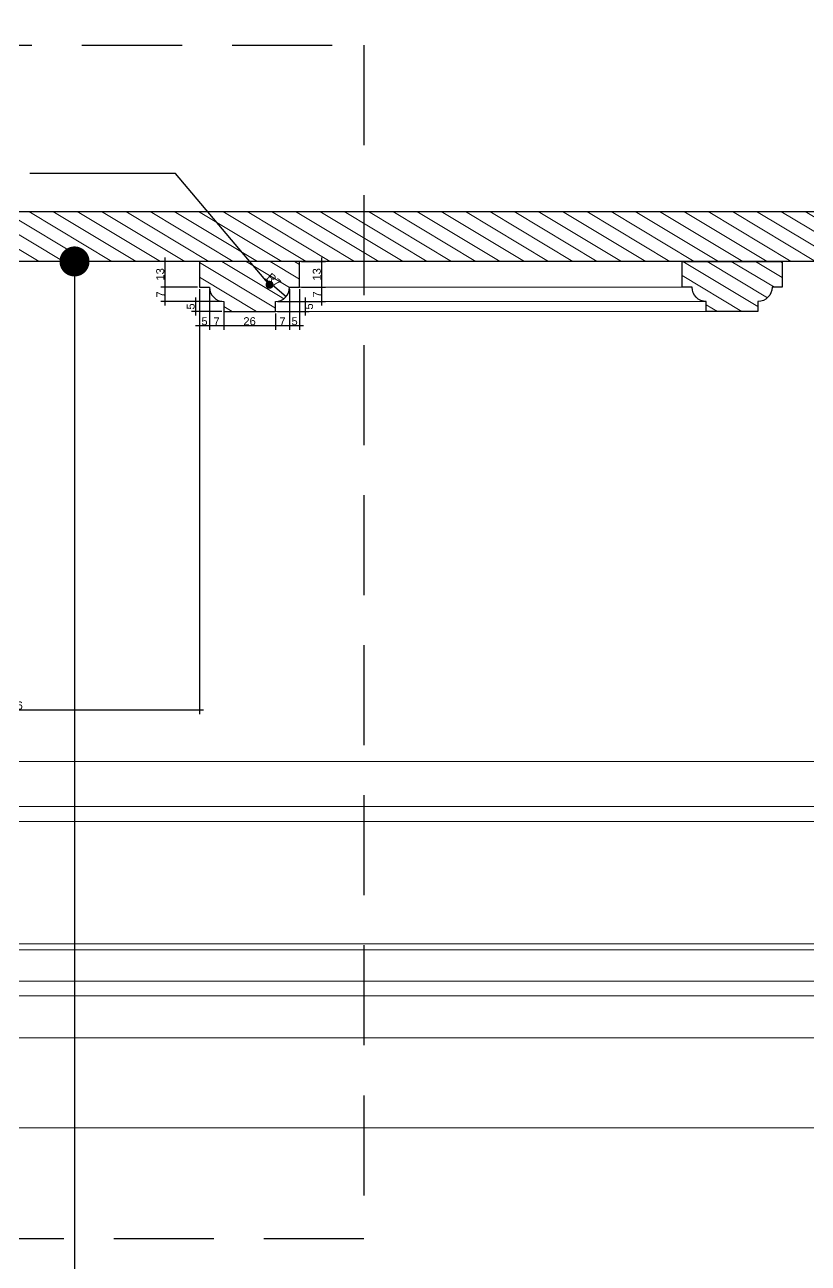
# Model space of a CAD drawing. Header units: inches. Extents: x 230831 to 416194, y 441295 to 526666.
# Drawn here: x 236492 to 236884, y 452349 to 452969 of the extents above; entities that cross this region are included whole.
import ezdxf

# ---------------------------------------------------------------- set-up
doc = ezdxf.new("R2010")
doc.units = ezdxf.units.IN
doc.header["$MEASUREMENT"] = 0
doc.linetypes.add('HIDDEN', pattern=[0.375, 0.25, -0.125])
for name, color, linetype in [('CQ Grg Gypsum', 41, 'Continuous'), ('CQ section wall', 3, 'Continuous'), ('CQ SPOT DETAIL DIMENSION', 9, 'Continuous'), ('CQ spot detail elevation', 1, 'Continuous'), ('CQ SPOT DETAILS', 40, 'Continuous'), ('DETAIL', 1, 'Continuous'), ('xref grd floor$2$CQ Wall hatch_CHB', 8, 'Continuous')]:
    doc.layers.add(name, color=color, linetype=linetype)
doc.layers.add('CQ gypsum 2', color=42, linetype='Continuous', lineweight=0)
doc.layers.add('CQ Gypsum Hatch', color=8, linetype='Continuous', lineweight=20)
doc.styles.get("Standard").update_dxf_attribs({"font": 'arial.ttf'})
doc.dimstyles.new('chester 15', dxfattribs={"dimscale": 0.15, "dimtxt": 150, "dimasz": 100, "dimexe": 100, "dimexo": 0, "dimgap": 80, "dimtad": 1, "dimdec": 0, "dimzin": 0, "dimdsep": 46, "dimtxsty": 'Standard', "dimblk": 'DOT', "dimcen": 100, "dimclrd": 1, "dimclre": 1, "dimclrt": 3, "dimadec": 0, "dimazin": 0, "dimtfac": 1, "dimtdec": 0, "dimtofl": 0, "dimtmove": 0, "dimatfit": 3, "dimfxl": 1, "dimtolj": 1, "dimtzin": 0, "dimlwd": -1, "dimarcsym": 0})
doc.dimstyles.new('CQ Anno', dxfattribs={"dimscale": 40, "dimtxt": 2.2, "dimasz": 200, "dimexe": 1, "dimexo": 0.5, "dimgap": 0.5, "dimtad": 1, "dimrnd": 1, "dimdsep": 46, "dimtxsty": 'Standard', "dimblk": 'DOTSMALL', "dimcen": 0.0025, "dimdle": 0.5, "dimclrd": 8, "dimclre": 8, "dimclrt": 53, "dimazin": 2, "dimtfac": 1, "dimtix": 1, "dimtmove": 1, "dimatfit": 0, "dimfxl": 50, "dimtolj": 1, "dimtzin": 0, "dimlwd": -1, "dimarcsym": 1})
doc.dimstyles.get("Standard").update_dxf_attribs({"dimtxt": 0.18, "dimasz": 0.18, "dimexe": 0.18, "dimexo": 0.0625, "dimgap": 0.09, "dimtad": 0, "dimtih": 1, "dimtoh": 1, "dimdec": 4, "dimzin": 0, "dimdsep": 46, "dimtxsty": 'Standard', "dimcen": 0.09, "dimadec": 0, "dimazin": 0, "dimtfac": 1, "dimtdec": 4, "dimtofl": 0, "dimtmove": 0, "dimatfit": 3, "dimfxl": 1, "dimtolj": 1, "dimtzin": 0, "dimarcsym": 0})

# ---------------------------------------------------------------- blocks, each defined once
blk = doc.blocks.new('SECTION A AND B')
at = {"layer": 'xref grd floor$2$CQ Wall hatch_CHB', "extrusion": (2.77242e-08, -3.39709e-09, 1)}
h = blk.add_hatch(dxfattribs=at)
h.set_pattern_fill('AR-CONC', color=256, scale=10, angle=-13.97142, style=0)
h.set_pattern_definition([(36.028577, (-1e-13, 0), (68.08902, -23.40695), [7.5, -82.5]), (341.028577, (-1e-13, 0), (4.696116, 76.343932), [6, -66]), (86.480021, (5.674, -1.95), (72.785135, 52.936981), [6.374019, -70.114211]), (32.212777, (4.83, 19.41), (99.570572, -41.829513), [11.25, -123.75]), (82.664212, (13.13, 15.92), (114.220033, 71.96377), [9.561034, -105.171376]), (337.21274, (4.83, 19.41), (114.220033, 71.96377), [9, -99]), (7.028577, (13.326, 12.14), (48.2040844, -53.482392), [7.5, -82.5]), (312.028577, (13.326, 12.14), (41.119588, 64.495185), [6, -66]), (57.480021, (17.34, 7.685), (89.323671, 11.012793), [6.374019, -70.114211]), (23.528577, (-1e-13, 0), (9.2173322, 32.010976), [0, -65.2, 0, -67, 0, -66.25]), (353.528577, (-1e-13, 0), (35.0512903, 31.9228578), [0, -38.2, 0, -63.7, 0, -25.25]), (313.528577, (-21.64, 5.384), (51.2584374, -15.0772595), [0, -25, 0, -78, 0, -103.5]), (303.528577, (-31.344, 7.8), (59.0102484, -4.3659754), [0, -32.5, 0, -51.8, 0, -73.5])])
h.paths.add_polyline_path([(234206.68, 453817.18), (234206.68, 453567.18), (236854.17, 453567.18), (236854.17, 453817.18)])
h.paths.add_polyline_path([(234206.68, 449317.18), (234206.68, 449117.18), (236854.17, 449117.18), (236854.17, 449317.18)])
h = blk.add_hatch(dxfattribs=at)
h.set_pattern_fill('ANSI31,_O', color=8, scale=150, angle=76.02858)
h.set_pattern_definition([(121.0285767, (-1e-13, 0), (-16.0670684, -9.6649787), [])])
h.paths.add_polyline_path([(234504.17, 453567.18), (234404.17, 453567.18), (234404.17, 452067.18), (234504.17, 452067.12)])
h.paths.add_polyline_path([(236754.17, 453567.18), (236754.17, 449317.18), (236854.17, 449317.18), (236854.17, 453567.18)])
blk = doc.blocks.new('section ceiling a and b')
at = {"layer": 'CQ Gypsum Hatch', "extrusion": (2.77242e-08, 3.39709e-09, 1)}
h = blk.add_hatch(dxfattribs=at)
h.set_pattern_fill('ANSI31', color=256, scale=50, angle=166.02858, style=0)
h.set_pattern_definition([(211.0285767, (-1582.028, -743.996), (3.22165956, -5.35568947), [])])
edge = h.paths.add_edge_path()
edge.add_line((156317.04, 36696.45), (156920.81, 36696.45))
edge.add_arc((156920.81, 36546.45), 150, 0, 90, ccw=False)
edge.add_line((157070.81, 36546.45), (157070.81, 36371.45))
edge.add_line((157070.81, 36371.45), (156982.31, 36371.45))
edge.add_line((156982.31, 36371.45), (156925.7, 36446.45))
edge.add_line((156925.7, 36446.45), (156886.63, 36446.45))
edge.add_line((156886.63, 36446.45), (156886.63, 36423.95))
edge.add_line((156886.63, 36423.95), (156895.63, 36423.95))
edge.add_line((156895.63, 36423.95), (156895.63, 36416.45))
edge.add_arc((156896.52, 36388.51), 27.95, 29.51903, 91.82174, ccw=False)
edge.add_arc((156888.38, 36386.87), 35.93, 6.52725, 25.39668, ccw=False)
edge.add_arc((156592.79, 36352.81), 333.48, 4.75145, 6.56866, ccw=False)
edge.add_arc((156978.29, 36386.17), 53.47, 186.16357, 202.84482)
edge.add_arc((156945.3, 36373.28), 18.1, 205.77149, 276.83097)
edge.add_line((156947.46, 36355.31), (156947.46, 36352.31))
edge.add_arc((156947.46, 36344.51), 7.8, 90, 308.4673)
edge.add_line((156952.31, 36338.4), (156952.31, 36329.4))
edge.add_arc((156952.31, 36308.4), 21, 0, 90, ccw=False)
edge.add_line((156973.31, 36308.4), (157022.31, 36308.4))
edge.add_line((157022.31, 36308.4), (157022.31, 36263.41))
edge.add_line((157022.31, 36263.41), (157142.32, 36263.41))
edge.add_line((157142.32, 36263.41), (157142.32, 36283.41))
edge.add_line((157142.32, 36283.41), (157162.32, 36283.41))
edge.add_line((157162.32, 36283.41), (157162.32, 36308.41))
edge.add_line((157162.32, 36308.41), (157095.81, 36308.41))
edge.add_line((157095.81, 36308.41), (157095.81, 36546.45))
edge.add_arc((156920.81, 36546.45), 175, 0, 90)
edge.add_line((156920.81, 36721.45), (156317.04, 36721.45))
edge.add_line((156317.04, 36721.45), (156143.82, 36721.45))
edge.add_arc((156143.82, 36546.45), 175, 90, 180)
edge.add_line((155968.82, 36546.45), (155968.82, 36308.41))
edge.add_line((155968.82, 36308.41), (155902.32, 36308.41))
edge.add_line((155902.32, 36308.41), (155902.32, 36283.41))
edge.add_line((155902.32, 36283.41), (155967.32, 36283.41))
edge.add_line((155967.32, 36283.41), (155967.32, 36263.41))
edge.add_line((155967.32, 36263.41), (156042.32, 36263.41))
edge.add_line((156042.32, 36263.41), (156042.32, 36308.41))
edge.add_line((156042.32, 36308.41), (156091.32, 36308.41))
edge.add_arc((156112.32, 36308.41), 21, 90, 180, ccw=False)
edge.add_line((156112.32, 36329.41), (156112.32, 36338.41))
edge.add_arc((156117.18, 36344.51), 7.8, 231.5327, 450)
edge.add_line((156117.18, 36352.31), (156117.18, 36355.31))
edge.add_arc((156119.33, 36373.28), 18.1, 263.16903, 334.22851)
edge.add_arc((156086.35, 36386.17), 53.47, 337.15518, 353.83643)
edge.add_arc((156471.85, 36352.81), 333.48, 173.43134, 175.24855, ccw=False)
edge.add_arc((156176.25, 36386.87), 35.93, 154.60332, 173.47275, ccw=False)
edge.add_arc((156168.11, 36388.51), 27.95, 88.17826, 150.48097, ccw=False)
edge.add_line((156169, 36416.45), (156169, 36423.95))
edge.add_line((156169, 36423.95), (156178, 36423.95))
edge.add_line((156178, 36423.95), (156178, 36446.45))
edge.add_line((156178, 36446.45), (156138.93, 36446.45))
edge.add_line((156138.93, 36446.45), (156082.32, 36371.45))
edge.add_line((156082.32, 36371.45), (155993.82, 36371.45))
edge.add_line((155993.82, 36371.45), (155993.82, 36546.45))
edge.add_arc((156143.82, 36546.45), 150, 90, 180, ccw=False)
edge.add_line((156143.82, 36696.45), (156317.04, 36696.45))
h = blk.add_hatch(dxfattribs=at)
h.set_pattern_fill('ANSI31', color=256, scale=50, angle=166.028577, style=0)
edge = h.paths.add_edge_path()
edge.add_line((156376.86, 36696.45), (156376.86, 36683.52))
edge.add_line((156376.86, 36683.52), (156381.86, 36683.52))
edge.add_arc((156388.94, 36683.52), 7.08, 180.05862, 269.94138)
edge.add_line((156388.93, 36676.45), (156388.93, 36671.45))
edge.add_line((156388.93, 36671.45), (156414.79, 36671.45))
edge.add_line((156414.79, 36671.45), (156414.79, 36676.45))
edge.add_arc((156414.78, 36683.52), 7.08, 270.05862, 359.94138)
edge.add_line((156421.86, 36683.52), (156426.86, 36683.52))
edge.add_line((156426.86, 36683.52), (156426.86, 36696.45))
edge.add_line((156426.86, 36696.45), (156376.86, 36696.45))
edge = h.paths.add_edge_path()
edge.add_line((156667.98, 36696.45), (156667.98, 36683.52))
edge.add_line((156667.98, 36683.52), (156662.98, 36683.52))
edge.add_arc((156655.9, 36683.52), 7.08, 270.05862, 359.94138, ccw=False)
edge.add_line((156655.91, 36676.45), (156655.91, 36671.45))
edge.add_line((156655.91, 36671.45), (156630.05, 36671.45))
edge.add_line((156630.05, 36671.45), (156630.05, 36676.45))
edge.add_arc((156630.06, 36683.52), 7.08, 180.05862, 269.94138, ccw=False)
edge.add_line((156622.98, 36683.52), (156617.98, 36683.52))
edge.add_line((156617.98, 36683.52), (156617.98, 36696.45))
edge.add_line((156617.98, 36696.45), (156667.98, 36696.45))
at = {"layer": 'CQ Grg Gypsum'}
for p, q in [((156920.81, 36721.45, 0), (156317.04, 36721.45, 0)), ((156317.04, 36696.45, 0), (156920.81, 36696.45, 0))]:
    blk.add_line(p, q, dxfattribs=at)
at = {"layer": 'CQ Grg Gypsum', "elevation": 0}
for points in [[(156376.86, 36696.45), (156376.86, 36683.52), (156381.86, 36683.52, 0.413614), (156388.93, 36676.45), (156388.93, 36671.45), (156414.79, 36671.45), (156414.79, 36671.45), (156414.79, 36676.45, 0.413614), (156421.86, 36683.52), (156426.86, 36683.52), (156426.86, 36696.45), (156376.86, 36696.45)], [(156667.98, 36696.45), (156667.98, 36683.52), (156662.98, 36683.52, -0.413614), (156655.91, 36676.45), (156655.91, 36671.45), (156630.05, 36671.45), (156630.05, 36671.45), (156630.05, 36676.45, -0.413614), (156622.98, 36683.52), (156617.98, 36683.52), (156617.98, 36696.45), (156667.98, 36696.45)]]:
    blk.add_lwpolyline(points, format="xyb", dxfattribs=at)
blk = doc.blocks.new('_Dot')
at = {"color": 0, "linetype": 'ByBlock', "lineweight": -2}
blk.add_line((-0.5, 0), (-1, 0), dxfattribs=at)
at = {"color": 0, "linetype": 'ByBlock', "const_width": 0.5}
blk.add_lwpolyline([(-0.25, 0, 1), (0.25, 0, 1)], format="xyb", close=True, dxfattribs=at)
blk = doc.blocks.new('*D223')
at = {"layer": 'CQ SPOT DETAIL DIMENSION', "color": 1, "lineweight": -2, "transparency": 16777216}
for p, q in [((236676.9, 452850.22), (236501.86, 452850.22)), ((236676.9, 449417.18), (236501.86, 449417.18))]:
    blk.add_line(p, q, dxfattribs=at)
at = {"layer": 'CQ SPOT DETAIL DIMENSION', "color": 1, "transparency": 16777216}
blk.add_line((236516.86, 452835.22), (236516.86, 449432.18), dxfattribs=at)
at = {"layer": 'Defpoints', "color": 0, "transparency": 16777216}
for p in [(236676.9, 452850.22, 0), (236516.86, 449417.18), (236676.9, 449417.18, 0)]:
    blk.add_point(p, dxfattribs=at)
at = {"layer": 'CQ SPOT DETAIL DIMENSION', "color": 1, "transparency": 16777216, "xscale": 15, "yscale": 15, "zscale": 15}
for p, rotation in [((236516.86, 452850.22), 90), ((236516.86, 449417.18), 270)]:
    blk.add_blockref('_Dot', p, dxfattribs=dict(at, rotation=rotation))
at = {"layer": 'CQ SPOT DETAIL DIMENSION', "color": 3, "transparency": 16777216, "insert": (236493.37, 451133.7), "char_height": 22.5, "attachment_point": 5, "rotation": 90}
blk.add_mtext('\\A1;3433', dxfattribs=at)
blk = doc.blocks.new('_DotSmall')
at = {"color": 0, "linetype": 'ByBlock', "const_width": 0.5}
blk.add_lwpolyline([(-0.0625, 0, 1), (0.0625, 0, 1)], format="xyb", close=True, dxfattribs=at)
blk = doc.blocks.new('*D256')
at = {"layer": 'Defpoints', "color": 0, "linetype": 'Continuous', "ltscale": 0.05, "transparency": 16777216}
for p in [(236629.34, 452850.22, 0), (236629.34, 452837.29, 0), (236640.29, 452837.29)]:
    blk.add_point(p, dxfattribs=at)
at = {"layer": 'DETAIL', "color": 8, "ltscale": 0.05, "transparency": 16777216}
blk.add_line((236640.29, 452852.22), (236640.29, 452835.29), dxfattribs=at)
at = {"layer": 'DETAIL', "color": 8, "lineweight": -2, "ltscale": 0.05, "transparency": 16777216}
for p, q in [((236630.34, 452850.22), (236642.29, 452850.22)), ((236630.34, 452837.29), (236642.29, 452837.29))]:
    blk.add_line(p, q, dxfattribs=at)
at = {"layer": 'DETAIL', "color": 8, "linetype": 'Continuous', "ltscale": 0.05, "transparency": 16777216}
for p, rotation in [((236640.29, 452850.22), 90), ((236640.29, 452837.29), 270)]:
    blk.add_blockref('_DotSmall', p, dxfattribs=dict(at, rotation=rotation))
at = {"layer": 'DETAIL', "color": 53, "linetype": 'Continuous', "ltscale": 0.05, "transparency": 16777216, "insert": (236637.95, 452843.75), "char_height": 4, "attachment_point": 5, "rotation": 90}
blk.add_mtext('\\A1;13', dxfattribs=at)
blk = doc.blocks.new('*D717')
at = {"layer": 'Defpoints', "color": 0, "linetype": 'Continuous', "ltscale": 0.05, "transparency": 16777216}
for p in [(236629.34, 452837.29, 0), (236617.27, 452830.22, 0), (236640.29, 452830.22)]:
    blk.add_point(p, dxfattribs=at)
at = {"layer": 'DETAIL', "color": 8, "ltscale": 0.05, "transparency": 16777216}
blk.add_line((236640.29, 452839.29), (236640.29, 452828.22), dxfattribs=at)
at = {"layer": 'DETAIL', "color": 8, "lineweight": -2, "ltscale": 0.05, "transparency": 16777216}
for p, q in [((236630.34, 452837.29), (236642.29, 452837.29)), ((236618.27, 452830.22), (236642.29, 452830.22))]:
    blk.add_line(p, q, dxfattribs=at)
at = {"layer": 'DETAIL', "color": 8, "linetype": 'Continuous', "ltscale": 0.05, "transparency": 16777216}
for p, rotation in [((236640.29, 452837.29), 90), ((236640.29, 452830.22), 270)]:
    blk.add_blockref('_DotSmall', p, dxfattribs=dict(at, rotation=rotation))
at = {"layer": 'DETAIL', "color": 53, "linetype": 'Continuous', "ltscale": 0.05, "transparency": 16777216, "insert": (236637.99, 452833.75), "char_height": 4, "attachment_point": 5, "rotation": 90}
blk.add_mtext('\\A1;7', dxfattribs=at)
blk = doc.blocks.new('*D716')
at = {"layer": 'Defpoints', "color": 0, "linetype": 'Continuous', "ltscale": 0.05, "transparency": 16777216}
for p in [(236617.27, 452830.22, 0), (236617.27, 452825.22, 0), (236632.08, 452825.22)]:
    blk.add_point(p, dxfattribs=at)
at = {"layer": 'DETAIL', "color": 8, "lineweight": -2, "ltscale": 0.05, "transparency": 16777216}
for p, q in [((236618.27, 452830.22), (236634.08, 452830.22)), ((236618.27, 452825.22), (236634.08, 452825.22))]:
    blk.add_line(p, q, dxfattribs=at)
at = {"layer": 'DETAIL', "color": 8, "ltscale": 0.05, "transparency": 16777216}
blk.add_line((236632.08, 452832.22), (236632.08, 452823.22), dxfattribs=at)
at = {"layer": 'DETAIL', "color": 8, "linetype": 'Continuous', "ltscale": 0.05, "transparency": 16777216}
for p, rotation in [((236632.08, 452830.22), 90), ((236632.08, 452825.22), 270)]:
    blk.add_blockref('_DotSmall', p, dxfattribs=dict(at, rotation=rotation))
at = {"layer": 'DETAIL', "color": 53, "linetype": 'Continuous', "ltscale": 0.05, "transparency": 16777216, "insert": (236634.05, 452827.72), "char_height": 4, "attachment_point": 5, "rotation": 90}
blk.add_mtext('\\A1;5', dxfattribs=at)
blk = doc.blocks.new('*D267')
at = {"layer": 'Defpoints', "color": 0, "linetype": 'Continuous', "ltscale": 0.05, "transparency": 16777216}
for p in [(236579.34, 452850.22, 0), (236562.06, 452837.29), (236579.34, 452837.29, 0)]:
    blk.add_point(p, dxfattribs=at)
at = {"layer": 'DETAIL', "color": 8, "ltscale": 0.05, "transparency": 16777216}
blk.add_line((236562.06, 452852.22), (236562.06, 452835.29), dxfattribs=at)
at = {"layer": 'DETAIL', "color": 8, "lineweight": -2, "ltscale": 0.05, "transparency": 16777216}
for p, q in [((236578.34, 452850.22), (236560.06, 452850.22)), ((236578.34, 452837.29), (236560.06, 452837.29))]:
    blk.add_line(p, q, dxfattribs=at)
at = {"layer": 'DETAIL', "color": 8, "linetype": 'Continuous', "ltscale": 0.05, "transparency": 16777216}
for p, rotation in [((236562.06, 452850.22), 90), ((236562.06, 452837.29), 270)]:
    blk.add_blockref('_DotSmall', p, dxfattribs=dict(at, rotation=rotation))
at = {"layer": 'DETAIL', "color": 53, "linetype": 'Continuous', "ltscale": 0.05, "transparency": 16777216, "insert": (236559.72, 452843.75), "char_height": 4, "attachment_point": 5, "rotation": 90}
blk.add_mtext('\\A1;13', dxfattribs=at)
blk = doc.blocks.new('*D266')
at = {"layer": 'Defpoints', "color": 0, "linetype": 'Continuous', "ltscale": 0.05, "transparency": 16777216}
for p in [(236579.34, 452837.29, 0), (236562.06, 452830.22), (236591.41, 452830.22, 0)]:
    blk.add_point(p, dxfattribs=at)
at = {"layer": 'DETAIL', "color": 8, "ltscale": 0.05, "transparency": 16777216}
blk.add_line((236562.06, 452839.29), (236562.06, 452828.22), dxfattribs=at)
at = {"layer": 'DETAIL', "color": 8, "lineweight": -2, "ltscale": 0.05, "transparency": 16777216}
for p, q in [((236578.34, 452837.29), (236560.06, 452837.29)), ((236590.41, 452830.22), (236560.06, 452830.22))]:
    blk.add_line(p, q, dxfattribs=at)
at = {"layer": 'DETAIL', "color": 8, "linetype": 'Continuous', "ltscale": 0.05, "transparency": 16777216}
for p, rotation in [((236562.06, 452837.29), 90), ((236562.06, 452830.22), 270)]:
    blk.add_blockref('_DotSmall', p, dxfattribs=dict(at, rotation=rotation))
at = {"layer": 'DETAIL', "color": 53, "linetype": 'Continuous', "ltscale": 0.05, "transparency": 16777216, "insert": (236559.76, 452833.75), "char_height": 4, "attachment_point": 5, "rotation": 90}
blk.add_mtext('\\A1;7', dxfattribs=at)
blk = doc.blocks.new('*D715')
at = {"layer": 'Defpoints', "color": 0, "linetype": 'Continuous', "ltscale": 0.05, "transparency": 16777216}
for p in [(236591.41, 452830.22, 0), (236577.25, 452825.22), (236591.41, 452825.22, 0)]:
    blk.add_point(p, dxfattribs=at)
at = {"layer": 'DETAIL', "color": 8, "lineweight": -2, "ltscale": 0.05, "transparency": 16777216}
for p, q in [((236590.41, 452830.22), (236575.25, 452830.22)), ((236590.41, 452825.22), (236575.25, 452825.22))]:
    blk.add_line(p, q, dxfattribs=at)
at = {"layer": 'DETAIL', "color": 8, "ltscale": 0.05, "transparency": 16777216}
blk.add_line((236577.25, 452832.22), (236577.25, 452823.22), dxfattribs=at)
at = {"layer": 'DETAIL', "color": 8, "linetype": 'Continuous', "ltscale": 0.05, "transparency": 16777216}
for p, rotation in [((236577.25, 452830.22), 90), ((236577.25, 452825.22), 270)]:
    blk.add_blockref('_DotSmall', p, dxfattribs=dict(at, rotation=rotation))
at = {"layer": 'DETAIL', "color": 53, "linetype": 'Continuous', "ltscale": 0.05, "transparency": 16777216, "insert": (236574.92, 452827.72), "char_height": 4, "attachment_point": 5, "rotation": 90}
blk.add_mtext('\\A1;5', dxfattribs=at)
blk = doc.blocks.new('*D261')
at = {"layer": 'Defpoints', "color": 0, "linetype": 'Continuous', "ltscale": 0.05, "transparency": 16777216}
for p in [(236624.34, 452837.29, 0), (236629.34, 452837.29), (236624.34, 452817.98)]:
    blk.add_point(p, dxfattribs=at)
at = {"layer": 'DETAIL', "color": 8, "lineweight": -2, "ltscale": 0.05, "transparency": 16777216}
for p, q in [((236624.34, 452836.29), (236624.34, 452815.98)), ((236629.34, 452836.29), (236629.34, 452815.98))]:
    blk.add_line(p, q, dxfattribs=at)
at = {"layer": 'DETAIL', "color": 8, "ltscale": 0.05, "transparency": 16777216}
blk.add_line((236631.34, 452817.98), (236622.34, 452817.98), dxfattribs=at)
at = {"layer": 'DETAIL', "color": 8, "linetype": 'Continuous', "ltscale": 0.05, "transparency": 16777216, "rotation": 180}
blk.add_blockref('_DotSmall', (236624.34, 452817.98), dxfattribs=at)
at = {"layer": 'DETAIL', "color": 8, "linetype": 'Continuous', "ltscale": 0.05, "transparency": 16777216}
blk.add_blockref('_DotSmall', (236629.34, 452817.98), dxfattribs=at)
at = {"layer": 'DETAIL', "color": 53, "linetype": 'Continuous', "ltscale": 0.05, "transparency": 16777216, "insert": (236626.84, 452820.31), "char_height": 4, "attachment_point": 5}
blk.add_mtext('\\A1;5', dxfattribs=at)
blk = doc.blocks.new('*D260')
at = {"layer": 'Defpoints', "color": 0, "linetype": 'Continuous', "ltscale": 0.05, "transparency": 16777216}
for p in [(236624.34, 452837.29, 0), (236617.27, 452825.22), (236617.27, 452817.98)]:
    blk.add_point(p, dxfattribs=at)
at = {"layer": 'DETAIL', "color": 8, "lineweight": -2, "ltscale": 0.05, "transparency": 16777216}
for p, q in [((236624.34, 452836.29), (236624.34, 452815.98)), ((236617.27, 452824.22), (236617.27, 452815.98))]:
    blk.add_line(p, q, dxfattribs=at)
at = {"layer": 'DETAIL', "color": 8, "ltscale": 0.05, "transparency": 16777216}
blk.add_line((236626.34, 452817.98), (236615.27, 452817.98), dxfattribs=at)
at = {"layer": 'DETAIL', "color": 8, "linetype": 'Continuous', "ltscale": 0.05, "transparency": 16777216, "rotation": 180}
blk.add_blockref('_DotSmall', (236617.27, 452817.98), dxfattribs=at)
at = {"layer": 'DETAIL', "color": 8, "linetype": 'Continuous', "ltscale": 0.05, "transparency": 16777216}
blk.add_blockref('_DotSmall', (236624.34, 452817.98), dxfattribs=at)
at = {"layer": 'DETAIL', "color": 53, "linetype": 'Continuous', "ltscale": 0.05, "transparency": 16777216, "insert": (236620.8, 452820.28), "char_height": 4, "attachment_point": 5}
blk.add_mtext('\\A1;7', dxfattribs=at)
blk = doc.blocks.new('*D259')
at = {"layer": 'Defpoints', "color": 0, "linetype": 'Continuous', "ltscale": 0.05, "transparency": 16777216}
for p in [(236591.41, 452825.22), (236617.27, 452825.22), (236591.41, 452817.98)]:
    blk.add_point(p, dxfattribs=at)
at = {"layer": 'DETAIL', "color": 8, "lineweight": -2, "ltscale": 0.05, "transparency": 16777216}
for p, q in [((236591.41, 452824.22), (236591.41, 452815.98)), ((236617.27, 452824.22), (236617.27, 452815.98))]:
    blk.add_line(p, q, dxfattribs=at)
at = {"layer": 'DETAIL', "color": 8, "ltscale": 0.05, "transparency": 16777216}
blk.add_line((236619.27, 452817.98), (236589.41, 452817.98), dxfattribs=at)
at = {"layer": 'DETAIL', "color": 8, "linetype": 'Continuous', "ltscale": 0.05, "transparency": 16777216, "rotation": 180}
blk.add_blockref('_DotSmall', (236591.41, 452817.98), dxfattribs=at)
at = {"layer": 'DETAIL', "color": 8, "linetype": 'Continuous', "ltscale": 0.05, "transparency": 16777216}
blk.add_blockref('_DotSmall', (236617.27, 452817.98), dxfattribs=at)
at = {"layer": 'DETAIL', "color": 53, "linetype": 'Continuous', "ltscale": 0.05, "transparency": 16777216, "insert": (236604.34, 452820.32), "char_height": 4, "attachment_point": 5}
blk.add_mtext('\\A1;26', dxfattribs=at)
blk = doc.blocks.new('*D264')
at = {"layer": 'Defpoints', "color": 0, "linetype": 'Continuous', "ltscale": 0.05, "transparency": 16777216}
for p in [(236584.34, 452837.29, 0), (236591.41, 452830.22), (236584.34, 452817.98)]:
    blk.add_point(p, dxfattribs=at)
at = {"layer": 'DETAIL', "color": 8, "lineweight": -2, "ltscale": 0.05, "transparency": 16777216}
for p, q in [((236584.34, 452836.29), (236584.34, 452815.98)), ((236591.41, 452829.22), (236591.41, 452815.98))]:
    blk.add_line(p, q, dxfattribs=at)
at = {"layer": 'DETAIL', "color": 8, "ltscale": 0.05, "transparency": 16777216}
blk.add_line((236593.41, 452817.98), (236582.34, 452817.98), dxfattribs=at)
at = {"layer": 'DETAIL', "color": 8, "linetype": 'Continuous', "ltscale": 0.05, "transparency": 16777216, "rotation": 180}
blk.add_blockref('_DotSmall', (236584.34, 452817.98), dxfattribs=at)
at = {"layer": 'DETAIL', "color": 8, "linetype": 'Continuous', "ltscale": 0.05, "transparency": 16777216}
blk.add_blockref('_DotSmall', (236591.41, 452817.98), dxfattribs=at)
at = {"layer": 'DETAIL', "color": 53, "linetype": 'Continuous', "ltscale": 0.05, "transparency": 16777216, "insert": (236587.87, 452820.28), "char_height": 4, "attachment_point": 5}
blk.add_mtext('\\A1;7', dxfattribs=at)
blk = doc.blocks.new('*D263')
at = {"layer": 'Defpoints', "color": 0, "linetype": 'Continuous', "ltscale": 0.05, "transparency": 16777216}
for p in [(236579.34, 452837.29), (236584.34, 452837.29, 0), (236579.34, 452817.98)]:
    blk.add_point(p, dxfattribs=at)
at = {"layer": 'DETAIL', "color": 8, "lineweight": -2, "ltscale": 0.05, "transparency": 16777216}
for p, q in [((236579.34, 452836.29), (236579.34, 452815.98)), ((236584.34, 452836.29), (236584.34, 452815.98))]:
    blk.add_line(p, q, dxfattribs=at)
at = {"layer": 'DETAIL', "color": 8, "ltscale": 0.05, "transparency": 16777216}
blk.add_line((236586.34, 452817.98), (236577.34, 452817.98), dxfattribs=at)
at = {"layer": 'DETAIL', "color": 8, "linetype": 'Continuous', "ltscale": 0.05, "transparency": 16777216, "rotation": 180}
blk.add_blockref('_DotSmall', (236579.34, 452817.98), dxfattribs=at)
at = {"layer": 'DETAIL', "color": 8, "linetype": 'Continuous', "ltscale": 0.05, "transparency": 16777216}
blk.add_blockref('_DotSmall', (236584.34, 452817.98), dxfattribs=at)
at = {"layer": 'DETAIL', "color": 53, "linetype": 'Continuous', "ltscale": 0.05, "transparency": 16777216, "insert": (236581.84, 452820.31), "char_height": 4, "attachment_point": 5}
blk.add_mtext('\\A1;5', dxfattribs=at)
blk = doc.blocks.new('*D714')
at = {"layer": 'Defpoints', "color": 0, "linetype": 'Continuous', "ltscale": 0.05, "transparency": 16777216}
for p in [(236617.26, 452837.29, 0), (236622.6, 452832.65, 0)]:
    blk.add_point(p, dxfattribs=at)
at = {"layer": 'DETAIL', "color": 8, "ltscale": 0.05, "transparency": 16777216}
blk.add_line((236612.38, 452841.54), (236622.6, 452832.65), dxfattribs=at)
at = {"layer": 'DETAIL', "color": 8, "linetype": 'Continuous', "ltscale": 0.05, "transparency": 16777216, "rotation": 319.004119384294}
blk.add_blockref('_DotSmall', (236622.6, 452832.65), dxfattribs=at)
at = {"layer": 'DETAIL', "color": 53, "linetype": 'Continuous', "ltscale": 0.05, "transparency": 16777216, "insert": (236616.55, 452840.96), "char_height": 4, "attachment_point": 5, "rotation": 319.00412}
blk.add_mtext('\\A1;R7', dxfattribs=at)
blk = doc.blocks.new('*D337')
at = {"layer": 'Defpoints', "color": 0, "linetype": 'Continuous', "ltscale": 0.05, "transparency": 16777216}
for p in [(236393.37, 452837.29), (236579.34, 452837.29), (236393.37, 452625.86)]:
    blk.add_point(p, dxfattribs=at)
at = {"layer": 'DETAIL', "color": 8, "lineweight": -2, "ltscale": 0.05, "transparency": 16777216}
for p, q in [((236393.37, 452836.29), (236393.37, 452623.86)), ((236579.34, 452836.29), (236579.34, 452623.86))]:
    blk.add_line(p, q, dxfattribs=at)
at = {"layer": 'DETAIL', "color": 8, "ltscale": 0.05, "transparency": 16777216}
blk.add_line((236581.34, 452625.86), (236391.37, 452625.86), dxfattribs=at)
at = {"layer": 'DETAIL', "color": 8, "linetype": 'Continuous', "ltscale": 0.05, "transparency": 16777216, "rotation": 180}
blk.add_blockref('_DotSmall', (236393.37, 452625.86), dxfattribs=at)
at = {"layer": 'DETAIL', "color": 8, "linetype": 'Continuous', "ltscale": 0.05, "transparency": 16777216}
blk.add_blockref('_DotSmall', (236579.34, 452625.86), dxfattribs=at)
at = {"layer": 'DETAIL', "color": 53, "linetype": 'Continuous', "ltscale": 0.05, "transparency": 16777216, "insert": (236486.35, 452628.2), "char_height": 4, "attachment_point": 5}
blk.add_mtext('\\A1;186', dxfattribs=at)

msp = doc.modelspace()

# ---------------------------------------------------------------- linework, layer by layer
at = {"layer": 'CQ gypsum 2'}
for p, q in [((236820.457, 452837.286, 0.002), (236629.338, 452837.286, 0.002)), ((236832.528, 452830.215, 0.002), (236617.267, 452830.215, 0.002)), ((236832.528, 452825.215, 0.002), (236617.267, 452825.215, 0.002)), ((237204.993, 452417.177, 0.001), (236225.009, 452417.177, 0.001))]:
    msp.add_line(p, q, dxfattribs=at)
at = {"layer": 'CQ gypsum 2', "extrusion": (2.77242e-08, -3.39709e-09, 1)}
for p, q in [((237069.232, 452600.215, 0.001), (236321.615, 452600.215, 0.001)), ((237069.232, 452577.715, 0.001), (236360.687, 452577.715, 0.001)), ((237078.232, 452570.215, 0.001), (236349.908, 452570.215, 0.001)), ((237130.058, 452506.082, 0.001), (236299.896, 452506.081, 0.001)), ((237130.058, 452509.082, 0.001), (236304.165, 452509.081, 0.001)), ((237130.058, 452490.483, 0.001), (236295.009, 452490.482, 0.001)), ((237134.91, 452483.175, 0.001), (236294.951, 452483.175, 0.001)), ((237155.91, 452462.175, 0.001), (236225.009, 452462.175, 0.001))]:
    msp.add_line(p, q, dxfattribs=at)
at = {"layer": 'CQ spot detail elevation', "color": 3, "linetype": 'HIDDEN', "ltscale": 200}
msp.add_lwpolyline([(235845.585, 452958.365), (236661.451, 452958.365), (236661.451, 452361.639), (235845.585, 452361.639)], close=True, dxfattribs=at)

# ---------------------------------------------------------------- block references
at = {"layer": 'CQ Grg Gypsum', "lineweight": 0, "extrusion": (2.77242e-08, -3.39709e-09, 1), "xscale": -1}
msp.add_blockref('section ceiling a and b', (393247.318, 416153.77, 0.006), dxfattribs=at)
at = {"layer": 'CQ section wall'}
msp.add_blockref('SECTION A AND B', (610.745, 0, 0), dxfattribs=at)

# ---------------------------------------------------------------- dimensions: what is measured, and where the dimension line sits
at = {"layer": 'CQ SPOT DETAIL DIMENSION', "color": 2}
dim = msp.add_linear_dim(base=(236516.864, 449417.176), p1=(236676.897, 452850.215, 0.002), p2=(236676.897, 449417.176, 0), angle=90, dimstyle='chester 15', dxfattribs=at)
dim.commit()
dim.dimension.update_dxf_attribs({"geometry": '*D223', "text_midpoint": (236493.369, 451133.696)})
at = {"layer": 'DETAIL', "color": 64, "linetype": 'Continuous', "ltscale": 0.05}
for base, p1, p2, picture, middle in [((236562.063, 452837.287), (236579.338, 452850.215, 0.002), (236579.338, 452837.287, 0.002), '*D267', (236559.72, 452843.751)), ((236640.294, 452837.286), (236629.338, 452850.216, 0.001), (236629.338, 452837.286, 0.002), '*D256', (236637.95, 452843.751)), ((236562.063, 452830.215), (236579.338, 452837.287, 0.002), (236591.409, 452830.215, 0.002), '*D266', (236559.763, 452833.751)), ((236640.294, 452830.215), (236629.338, 452837.286, 0.002), (236617.267, 452830.215, 0.002), '*D717', (236637.994, 452833.751))]:
    dim = msp.add_linear_dim(base=base, p1=p1, p2=p2, angle=90, dimstyle='CQ Anno', override={"dimscale": 4, "dimtxt": 1, "dimasz": 0.25, "dimexe": 0.5, "dimexo": 0.25, "dimgap": 0.075, "dimcen": 0.00125}, dxfattribs=at)
    dim.commit()
    dim.dimension.update_dxf_attribs({"geometry": picture, "text_midpoint": middle})
dim = msp.add_radius_dim(center=(236617.26, 452837.294, 0.002), mpoint=(236622.602, 452832.65, 0.002), dimstyle='CQ Anno', override={"dimscale": 4, "dimtxt": 1, "dimasz": 0.25, "dimexe": 0.5, "dimexo": 0.25, "dimgap": 0.075, "dimcen": 0.00125}, dxfattribs=at)
dim.commit()
dim.dimension.update_dxf_attribs({"geometry": '*D714', "text_midpoint": (236615.037, 452839.226), "dimtype": 164})
for base, p1, p2, picture, middle in [((236393.367, 452625.858), (236579.338, 452837.287), (236393.367, 452837.287), '*D337', (236486.353, 452628.2)), ((236584.338, 452817.981), (236591.409, 452830.215), (236584.338, 452837.287, 0.002), '*D264', (236587.874, 452820.281)), ((236617.267, 452817.981), (236624.338, 452837.286, 0.002), (236617.267, 452825.215), '*D260', (236620.803, 452820.281)), ((236591.409, 452817.981), (236617.267, 452825.215), (236591.409, 452825.215), '*D259', (236604.338, 452820.323))]:
    dim = msp.add_linear_dim(base=base, p1=p1, p2=p2, dimstyle='CQ Anno', override={"dimscale": 4, "dimtxt": 1, "dimasz": 0.25, "dimexe": 0.5, "dimexo": 0.25, "dimgap": 0.075, "dimcen": 0.00125}, dxfattribs=at)
    dim.commit()
    dim.dimension.update_dxf_attribs({"geometry": picture, "text_midpoint": middle})
for base, p1, p2, picture, middle in [((236579.338, 452817.981), (236584.338, 452837.287, 0.002), (236579.338, 452837.287), '*D263', (236581.838, 452817.981)), ((236624.338, 452817.981), (236629.338, 452837.286), (236624.338, 452837.286, 0.002), '*D261', (236626.838, 452817.981))]:
    dim = msp.add_linear_dim(base=base, p1=p1, p2=p2, dimstyle='CQ Anno', override={"dimscale": 4, "dimtxt": 1, "dimasz": 0.25, "dimexe": 0.5, "dimexo": 0.25, "dimgap": 0.075, "dimcen": 0.00125}, dxfattribs=at)
    dim.commit()
    dim.dimension.update_dxf_attribs({"geometry": picture, "text_midpoint": middle, "dimtype": 160})
for base, p1, p2, picture, middle in [((236577.25, 452825.215), (236591.409, 452830.215, 0.002), (236591.409, 452825.215, 0.002), '*D715', (236577.25, 452827.715)), ((236632.085, 452825.215), (236617.267, 452830.215, 0.002), (236617.267, 452825.215, 0.002), '*D716', (236636.387, 452827.715))]:
    dim = msp.add_linear_dim(base=base, p1=p1, p2=p2, angle=90, dimstyle='CQ Anno', override={"dimscale": 4, "dimtxt": 1, "dimasz": 0.25, "dimexe": 0.5, "dimexo": 0.25, "dimgap": 0.075, "dimcen": 0.00125}, dxfattribs=at)
    dim.commit()
    dim.dimension.update_dxf_attribs({"geometry": picture, "text_midpoint": middle, "dimtype": 160})

# ---------------------------------------------------------------- leaders
at = {"layer": 'CQ SPOT DETAILS', "color": 1}
msp.add_leader([(236614.344, 452838.55, 0.002), (236567.39, 452894.112, 0.002), (236494.598, 452894.112, 0.002)], dimstyle='Standard', override={"dimasz": 4, "dimldrblk": 'Dot', "dimfxl": 0.1, "dimarcsym": 2}, dxfattribs=at)

doc.saveas('drawing.dxf')
